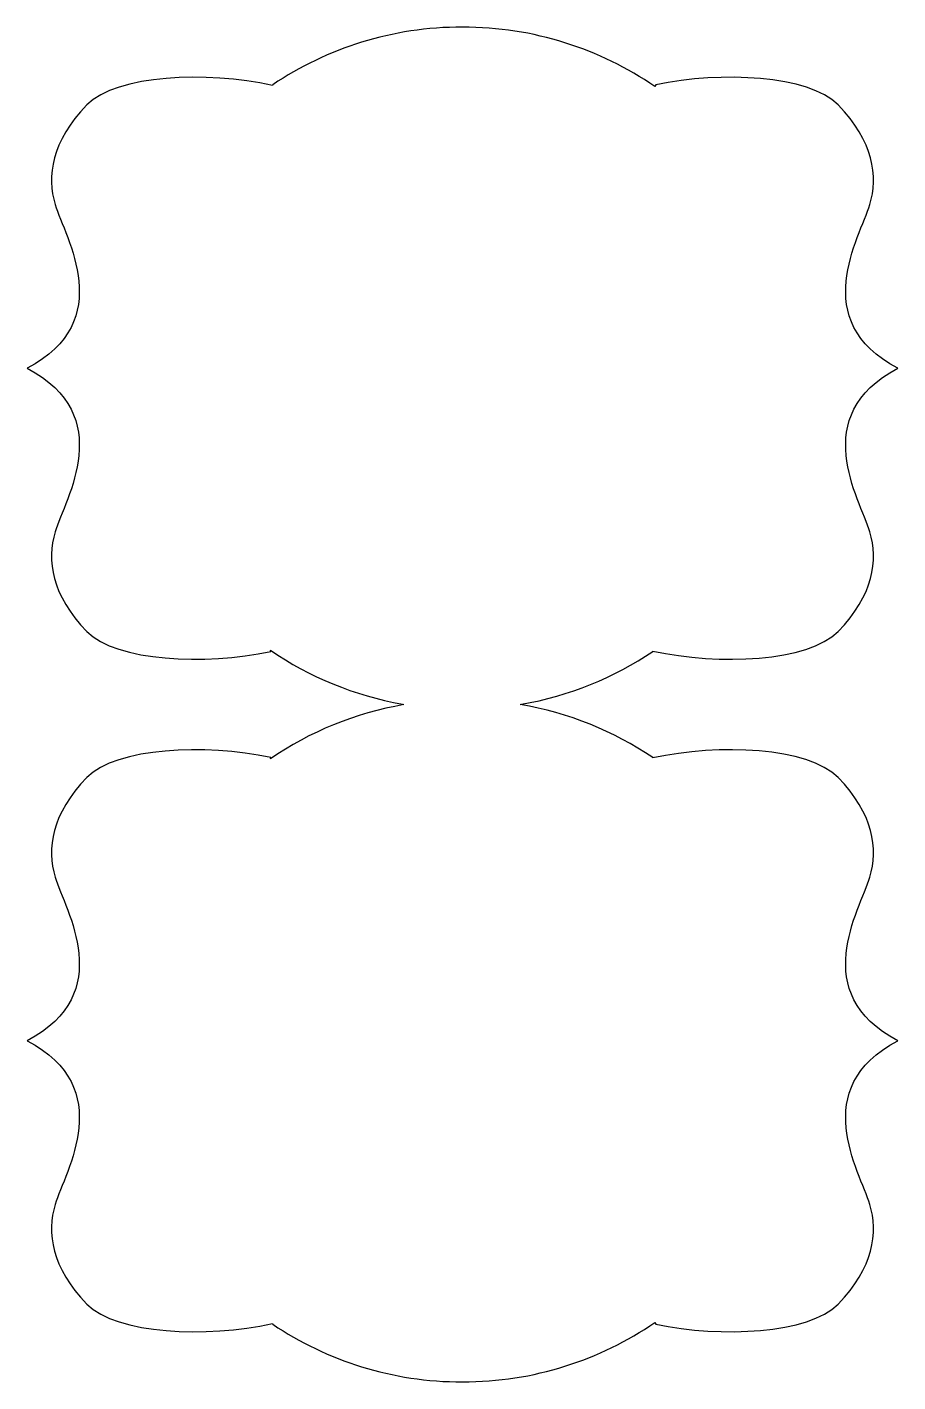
# Model space of a CAD drawing. Header units: centimetres. Extents: x -4.7 to 4.7, y -3.7 to 11.
import ezdxf

# ---------------------------------------------------------------- set-up
doc = ezdxf.new("R2010")
doc.units = ezdxf.units.CM
doc.header["$MEASUREMENT"] = 0
doc.layers.add('Camada 1', color=7, linetype='Continuous')

msp = doc.modelspace()

# ---------------------------------------------------------------- linework, layer by layer
at = {"layer": 'Camada 1'}
msp.add_open_spline([(0.62615, 3.64285), (1.15071, 3.55331), (1.6376, 3.35324), (2.06196, 3.06741), (2.06196, 3.06741), (2.06196, 3.06741), (2.06252, 3.06479), (2.06252, 3.06479), (2.06252, 3.06479), (2.77502, 3.21968), (3.74548, 3.17983), (4.06703, 2.85244), (4.06703, 2.85244), (4.45306, 2.45937), (4.50338, 2.07578), (4.4117, 1.77395), (4.4117, 1.77395), (4.30137, 1.4111), (3.73614, 0.51403), (4.71499, 0), (4.71499, 0), (3.73614, -0.51403), (4.30137, -1.41108), (4.4117, -1.77395), (4.4117, -1.77395), (4.50343, -2.07579), (4.45305, -2.45933), (4.06703, -2.85247), (4.06703, -2.85247), (3.75009, -3.17518), (2.80256, -3.21855), (2.09313, -3.07133), (2.09313, -3.07133), (2.09313, -3.07133), (2.08403, -3.05249), (2.08403, -3.05249), (2.08403, -3.05249), (1.49073, -3.45831), (0.7731, -3.69569), (0.00001, -3.69569), (0.00001, -3.69569), (-0.76064, -3.69569), (-1.46763, -3.46587), (-2.0553, -3.07193), (-2.0553, -3.07193), (-2.0553, -3.07193), (-2.05713, -3.06365), (-2.05713, -3.06365), (-2.05713, -3.06365), (-2.77013, -3.21989), (-3.74462, -3.18065), (-4.06693, -2.85251), (-4.06693, -2.85251), (-4.45298, -2.45939), (-4.50335, -2.0758), (-4.41162, -1.77402), (-4.41162, -1.77402), (-4.30134, -1.41114), (-3.73609, -0.51407), (-4.71491, -0.00002), (-4.71491, -0.00002), (-3.73608, 0.51401), (-4.30134, 1.41106), (-4.41164, 1.77393), (-4.41164, 1.77393), (-4.50335, 2.07575), (-4.45298, 2.45932), (-4.06698, 2.85243), (-4.06698, 2.85243), (-3.74763, 3.17763), (-2.78806, 3.21912), (-2.07697, 3.06793), (-2.07697, 3.06793), (-2.07697, 3.06793), (-2.07977, 3.05534), (-2.07977, 3.05534), (-2.07977, 3.05534), (-1.65382, 3.34588), (-1.16394, 3.54964), (-0.63562, 3.64121), (-0.63562, 3.64121), (-0.63562, 3.64121), (-0.64933, 3.64669), (-0.64933, 3.64669), (-0.64933, 3.64669), (-1.17241, 3.73937), (-1.6575, 3.94212), (-2.07977, 4.23015), (-2.07977, 4.23015), (-2.07977, 4.23015), (-2.07697, 4.21756), (-2.07697, 4.21756), (-2.07697, 4.21756), (-2.78806, 4.06635), (-3.74763, 4.10786), (-4.06698, 4.43306), (-4.06698, 4.43306), (-4.45298, 4.82615), (-4.50335, 5.20971), (-4.41165, 5.51155), (-4.41165, 5.51155), (-4.30134, 5.8744), (-3.73609, 6.77147), (-4.71491, 7.28547), (-4.71491, 7.28547), (-3.73608, 7.79953), (-4.30134, 8.6966), (-4.41162, 9.05947), (-4.41162, 9.05947), (-4.50335, 9.36129), (-4.45298, 9.74488), (-4.06695, 10.138), (-4.06695, 10.138), (-3.74463, 10.46614), (-2.77015, 10.5054), (-2.05715, 10.34914), (-2.05715, 10.34914), (-2.05715, 10.34914), (-2.05532, 10.35742), (-2.05532, 10.35742), (-2.05532, 10.35742), (-1.46765, 10.75138), (-0.76066, 10.98118), (-0.00001, 10.98118), (-0.00001, 10.98118), (0.77308, 10.98118), (1.49071, 10.7438), (2.08401, 10.33798), (2.08401, 10.33798), (2.08401, 10.33798), (2.09311, 10.35682), (2.09311, 10.35682), (2.09311, 10.35682), (2.80254, 10.50401), (3.75006, 10.46067), (4.06701, 10.13796), (4.06701, 10.13796), (4.45304, 9.74484), (4.50341, 9.3613), (4.41168, 9.05944), (4.41168, 9.05944), (4.30135, 8.69656), (3.73612, 7.79952), (4.71497, 7.28549), (4.71497, 7.28549), (3.73612, 6.77146), (4.30135, 5.87439), (4.41168, 5.51154), (4.41168, 5.51154), (4.50336, 5.2097), (4.45303, 4.82614), (4.06701, 4.43305), (4.06701, 4.43305), (3.74549, 4.10565), (2.775, 4.06581), (2.0625, 4.2207), (2.0625, 4.2207), (2.0625, 4.2207), (2.06194, 4.21808), (2.06194, 4.21808), (2.06194, 4.21808), (1.64059, 3.93426), (1.15757, 3.735), (0.63724, 3.64457), (0.63724, 3.64457), (0.63724, 3.64457), (0.62615, 3.64285), (0.62615, 3.64285)], degree=3, knots=[0, 0, 0, 0, 0.02325581, 0.02325581, 0.02325581, 0.02325581, 0.04651163, 0.04651163, 0.04651163, 0.04651163, 0.06976744, 0.06976744, 0.06976744, 0.06976744, 0.09302326, 0.09302326, 0.09302326, 0.09302326, 0.11627907, 0.11627907, 0.11627907, 0.11627907, 0.13953488, 0.13953488, 0.13953488, 0.13953488, 0.1627907, 0.1627907, 0.1627907, 0.1627907, 0.18604651, 0.18604651, 0.18604651, 0.18604651, 0.20930233, 0.20930233, 0.20930233, 0.20930233, 0.23255814, 0.23255814, 0.23255814, 0.23255814, 0.25581395, 0.25581395, 0.25581395, 0.25581395, 0.27906977, 0.27906977, 0.27906977, 0.27906977, 0.30232558, 0.30232558, 0.30232558, 0.30232558, 0.3255814, 0.3255814, 0.3255814, 0.3255814, 0.34883721, 0.34883721, 0.34883721, 0.34883721, 0.37209302, 0.37209302, 0.37209302, 0.37209302, 0.39534884, 0.39534884, 0.39534884, 0.39534884, 0.41860465, 0.41860465, 0.41860465, 0.41860465, 0.44186047, 0.44186047, 0.44186047, 0.44186047, 0.46511628, 0.46511628, 0.46511628, 0.46511628, 0.48837209, 0.48837209, 0.48837209, 0.48837209, 0.51162791, 0.51162791, 0.51162791, 0.51162791, 0.53488372, 0.53488372, 0.53488372, 0.53488372, 0.55813953, 0.55813953, 0.55813953, 0.55813953, 0.58139535, 0.58139535, 0.58139535, 0.58139535, 0.60465116, 0.60465116, 0.60465116, 0.60465116, 0.62790698, 0.62790698, 0.62790698, 0.62790698, 0.65116279, 0.65116279, 0.65116279, 0.65116279, 0.6744186, 0.6744186, 0.6744186, 0.6744186, 0.69767442, 0.69767442, 0.69767442, 0.69767442, 0.72093023, 0.72093023, 0.72093023, 0.72093023, 0.74418605, 0.74418605, 0.74418605, 0.74418605, 0.76744186, 0.76744186, 0.76744186, 0.76744186, 0.79069767, 0.79069767, 0.79069767, 0.79069767, 0.81395349, 0.81395349, 0.81395349, 0.81395349, 0.8372093, 0.8372093, 0.8372093, 0.8372093, 0.86046512, 0.86046512, 0.86046512, 0.86046512, 0.88372093, 0.88372093, 0.88372093, 0.88372093, 0.90697674, 0.90697674, 0.90697674, 0.90697674, 0.93023256, 0.93023256, 0.93023256, 0.93023256, 0.95348837, 0.95348837, 0.95348837, 0.95348837, 1, 1, 1, 1], dxfattribs=at)

doc.saveas('drawing.dxf')
